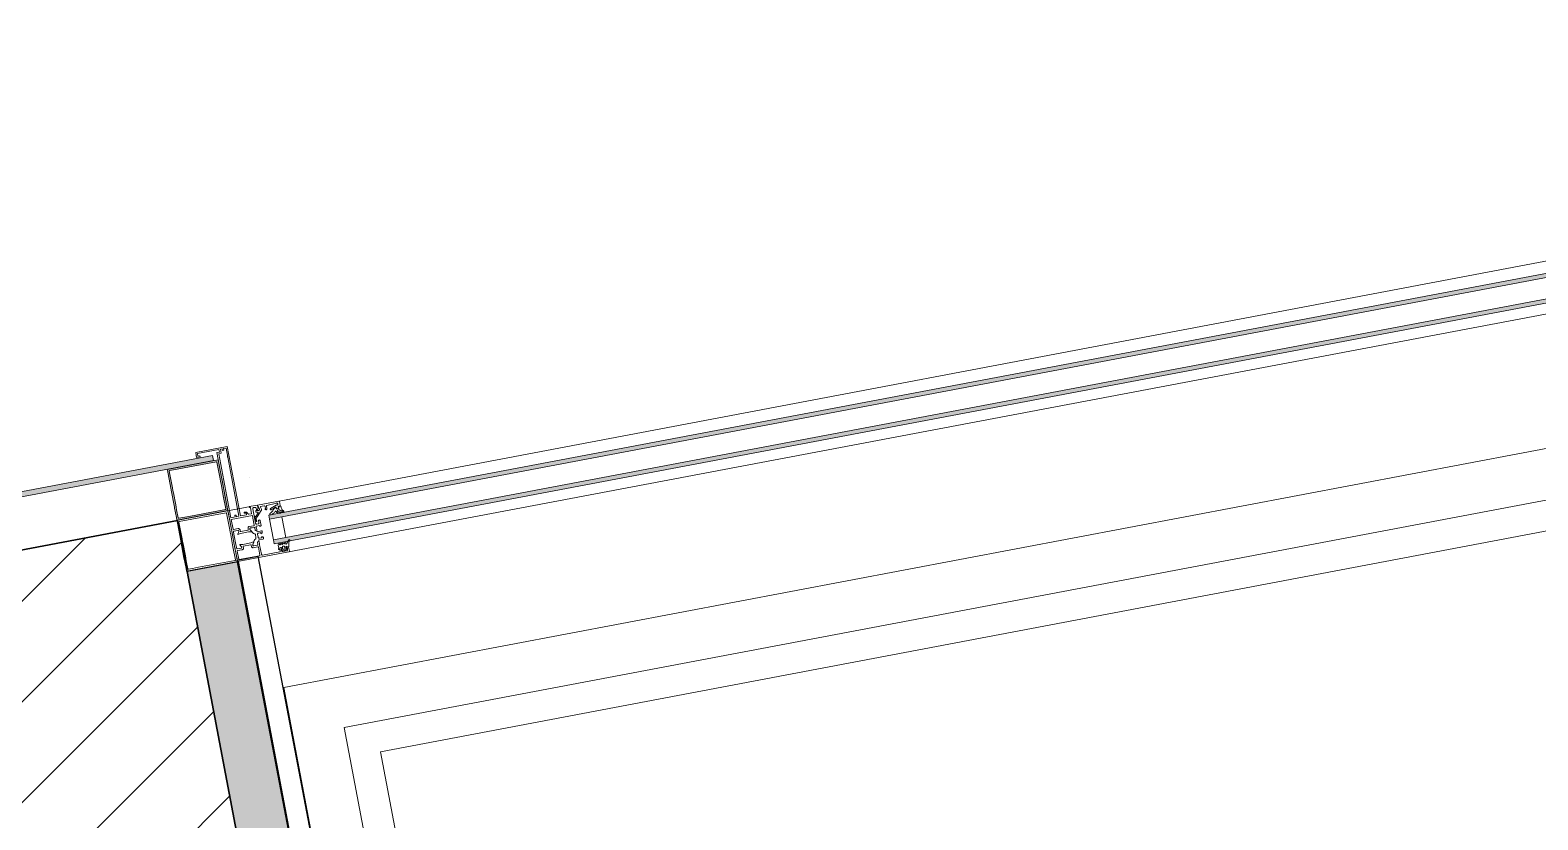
# Model space of a CAD drawing. Header units: centimetres. Extents: x 43491 to 84569, y -30699 to -11680.
# Drawn here: x 45077.6 to 45222.9, y -26157.3 to -26081.1 of the extents above; entities that cross this region are included whole.
import ezdxf

# ---------------------------------------------------------------- set-up
doc = ezdxf.new("R2010")
doc.units = ezdxf.units.CM
doc.header["$LTSCALE"] = 50.8
doc.layers.get('0').update_dxf_attribs({"lineweight": 18})
for name, color, linetype, lineweight in [('0-PROJET-CHAPE_CARRELAGE', 7, 'Continuous', 25), ('0-PROJET-DESSINS CRÉES', 7, 'Continuous', 9), ('0-PROJET-ISOLATION', 7, 'Continuous', 13), ('0-PROJET-MENUISERIES EXT', 7, 'Continuous', 5), ('0-PROJET-MUR BETON', 7, 'Continuous', 35)]:
    doc.layers.add(name, color=color, linetype=linetype, lineweight=lineweight)

# ---------------------------------------------------------------- blocks, each defined once
blk = doc.blocks.new('Groupe-143-1')
at = {"color": 7, "lineweight": 13, "flags": 128}
blk.add_lwpolyline([(6279.71, -48214.4), (6278.65, -48208.8), (6278.89, -48208.75), (6278.84, -48208.51), (6276.78, -48208.9), (6276.83, -48209.14), (6277.02, -48209.11), (6277.05, -48209.22), (6276.7, -48209.29), (6276.61, -48208.78), (6279.65, -48208.2), (6280.92, -48214.9), (6281.52, -48214.79), (6281.5, -48214.7, 0.363988), (6281.42, -48214.64), (6281.29, -48214.64), (6281.27, -48214.54), (6281.34, -48214.53, -0.364152), (6281.62, -48214.69, 0.36415), (6281.73, -48214.75), (6282, -48214.7), (6281.89, -48214.09), (6281.79, -48214.11), (6281.77, -48214.01), (6282.56, -48213.86), (6282.62, -48214.19), (6282.53, -48214.32), (6282.47, -48214.33), (6282.44, -48214.16), (6282.43, -48214.13), (6282.42, -48214.12), (6282.41, -48214.1), (6282.39, -48214.09), (6282.37, -48214.08), (6282.34, -48214.08), (6282.32, -48214.08), (6282.19, -48214.1), (6282.17, -48214.11), (6282.15, -48214.12), (6282.14, -48214.13), (6282.12, -48214.15), (6282.12, -48214.17), (6282.11, -48214.2), (6282.11, -48214.22), (6282.38, -48215.62), (6282.39, -48215.64), (6282.4, -48215.66), (6282.41, -48215.68), (6282.43, -48215.69), (6282.45, -48215.7), (6282.47, -48215.7), (6282.5, -48215.7), (6282.63, -48215.68), (6282.65, -48215.67), (6282.67, -48215.66), (6282.68, -48215.65), (6282.69, -48215.63), (6282.7, -48215.61), (6282.71, -48215.58), (6282.7, -48215.56), (6282.66, -48215.32), (6282.71, -48215.31), (6282.73, -48215.3), (6282.75, -48215.31), (6282.77, -48215.32), (6282.79, -48215.33), (6282.81, -48215.35), (6282.82, -48215.36), (6282.82, -48215.39), (6282.91, -48215.83), (6282.91, -48215.84), (6282.9, -48215.86), (6282.9, -48215.87), (6282.88, -48215.88), (6282.87, -48215.89), (6282.77, -48215.91), (6282.75, -48215.83), (6282.48, -48215.88), (6282.46, -48215.89), (6282.45, -48215.9), (6282.44, -48215.92), (6282.44, -48215.94), (6282.45, -48215.97), (6282.44, -48215.97), (6282.43, -48215.98), (6282.43, -48216), (6282.44, -48216.04), (6282.45, -48216.06), (6282.46, -48216.06), (6282.46, -48216.06), (6282.5, -48216.25), (6282.5, -48216.27), (6282.49, -48216.28), (6282.48, -48216.29), (6282.38, -48216.31), (6282.36, -48216.3), (6282.35, -48216.3), (6282.34, -48216.28), (6282.3, -48216.05), (6282.29, -48216.03), (6282.28, -48216.01), (6282.26, -48216.01), (6282.24, -48216.01), (6281.86, -48216.08), (6281.84, -48216.09), (6281.82, -48216.1), (6281.82, -48216.12), (6281.82, -48216.14), (6281.83, -48216.21), (6282.01, -48216.42), (6282.01, -48216.42), (6282.01, -48216.43), (6282.01, -48216.43), (6282, -48216.44), (6282, -48216.44), (6281.71, -48216.44), (6280.94, -48216.59), (6280.68, -48216.69), (6280.67, -48216.69), (6280.67, -48216.69), (6280.66, -48216.68), (6280.66, -48216.68), (6280.66, -48216.67), (6280.75, -48216.41), (6280.74, -48216.34), (6280.73, -48216.32), (6280.71, -48216.31), (6280.7, -48216.3), (6280.68, -48216.3), (6280.29, -48216.37), (6280.28, -48216.38), (6280.26, -48216.4), (6280.25, -48216.41), (6280.25, -48216.43), (6280.3, -48216.67), (6280.52, -48217.82), (6280.56, -48218.05), (6280.57, -48218.07), (6280.58, -48218.09), (6280.6, -48218.09), (6280.62, -48218.09), (6281, -48218.02), (6281.02, -48218.01), (6281.03, -48218), (6281.04, -48217.98), (6281.04, -48217.96), (6281.03, -48217.89), (6280.85, -48217.68), (6280.85, -48217.68), (6280.85, -48217.67), (6280.85, -48217.67), (6280.86, -48217.66), (6280.86, -48217.66), (6281.15, -48217.66), (6281.91, -48217.51), (6282.18, -48217.41), (6282.19, -48217.41), (6282.19, -48217.41), (6282.2, -48217.41), (6282.2, -48217.42), (6282.2, -48217.43), (6282.11, -48217.69), (6282.12, -48217.76), (6282.13, -48217.78), (6282.14, -48217.79), (6282.16, -48217.8), (6282.18, -48217.8), (6282.56, -48217.73), (6282.58, -48217.72), (6282.6, -48217.7), (6282.6, -48217.69), (6282.6, -48217.67), (6282.56, -48217.43), (6282.56, -48217.42), (6282.57, -48217.4), (6282.58, -48217.4), (6282.68, -48217.38), (6282.7, -48217.38), (6282.71, -48217.39), (6282.72, -48217.4), (6282.75, -48217.59), (6282.77, -48217.69), (6282.95, -48218.61), (6282.95, -48218.63), (6282.97, -48218.66), (6282.99, -48218.67), (6283.01, -48218.69), (6283.04, -48218.69), (6283.06, -48218.69), (6284.72, -48218.37), (6284.74, -48218.37), (6284.76, -48218.35), (6284.76, -48218.34), (6284.76, -48218.32), (6284.74, -48218.2), (6284.73, -48218.18), (6284.72, -48218.17), (6284.7, -48218.16), (6284.68, -48218.16), (6284.65, -48218.16), (6284.63, -48218.16), (6284.62, -48218.16), (6284.6, -48218.14), (6284.59, -48218.12), (6284.59, -48218.1), (6284.59, -48218.09), (6284.6, -48218.07), (6284.61, -48218.05), (6284.63, -48218.05), (6284.89, -48218), (6284.91, -48218), (6284.92, -48218.01), (6284.94, -48218.02), (6284.94, -48218.04), (6284.95, -48218.09), (6284.86, -48218.11), (6284.88, -48218.25), (6284.89, -48218.28), (6284.91, -48218.3), (6284.93, -48218.32), (6284.95, -48218.33), (6284.97, -48218.33), (6285, -48218.33), (6285.39, -48218.26), (6285.42, -48218.25), (6285.44, -48218.24), (6285.46, -48218.22), (6285.47, -48218.19), (6285.47, -48218.17), (6285.47, -48218.14), (6285.45, -48217.99), (6285.35, -48218.01), (6285.34, -48217.96), (6285.34, -48217.94), (6285.35, -48217.93), (6285.36, -48217.91), (6285.38, -48217.9), (6285.51, -48217.88), (6285.52, -48217.88), (6285.54, -48217.89), (6285.56, -48217.9), (6285.56, -48217.92), (6285.64, -48218.31), (6285.64, -48218.33), (6285.63, -48218.35), (6285.62, -48218.36), (6285.6, -48218.37), (6280.64, -48219.31), (6280.59, -48219.05), (6280.41, -48218.13), (6280.39, -48218.03), (6280.09, -48216.41), (6280.08, -48216.38), (6279.76, -48214.66)], format="xyb", close=True, dxfattribs=at)
for points in [[(6278.83, -48208.92), (6280, -48215.08), (6280.41, -48215), (6280.38, -48214.85), (6280.5, -48214.83), (6280.53, -48214.98), (6280.77, -48214.93), (6279.53, -48208.38), (6279.29, -48208.42), (6279.31, -48208.57), (6279.2, -48208.59), (6279.17, -48208.44), (6278.99, -48208.48), (6279.07, -48208.87)], [(6283.03, -48213.97), (6283.23, -48213.93), (6283.25, -48213.94), (6283.27, -48213.94), (6283.28, -48213.96), (6283.29, -48213.97), (6283.33, -48214.21), (6283.28, -48214.22), (6283.32, -48214.28), (6283.34, -48214.29), (6283.36, -48214.3), (6283.38, -48214.31), (6283.4, -48214.31), (6283.43, -48214.3), (6283.44, -48214.29), (6283.46, -48214.27), (6283.47, -48214.25), (6283.47, -48214.23), (6283.42, -48213.95), (6283.42, -48213.93), (6283.42, -48213.91), (6283.44, -48213.9), (6283.45, -48213.89), (6284.41, -48213.67), (6284.43, -48213.66), (6284.46, -48213.67), (6284.48, -48213.69), (6284.5, -48213.71), (6284.52, -48213.73), (6284.52, -48213.76), (6284.52, -48213.79), (6284.51, -48213.81), (6284.49, -48213.83), (6284.47, -48213.85), (6284.44, -48213.86), (6284.39, -48213.87), (6284.38, -48213.87), (6284.38, -48213.87), (6284.37, -48213.87), (6284.38, -48213.87), (6284.37, -48213.87), (6283.82, -48214.2), (6283.82, -48214.2), (6283.81, -48214.21), (6283.8, -48214.23), (6283.8, -48214.25), (6283.81, -48214.28), (6283.81, -48214.3), (6283.83, -48214.32), (6283.84, -48214.32), (6283.86, -48214.32), (6283.88, -48214.32), (6283.88, -48214.32), (6284.31, -48214.06), (6284.31, -48214.06), (6284.32, -48214.06), (6284.34, -48214.06), (6284.36, -48214.07), (6284.37, -48214.08), (6284.38, -48214.1), (6284.4, -48214.17), (6284.4, -48214.19), (6284.42, -48214.2), (6284.43, -48214.21), (6284.45, -48214.21), (6284.55, -48214.19), (6284.57, -48214.19), (6284.58, -48214.17), (6284.59, -48214.15), (6284.59, -48214.14), (6284.57, -48214.04), (6284.57, -48214.02), (6284.58, -48214), (6284.6, -48213.99), (6284.61, -48213.98), (6284.71, -48213.96), (6284.73, -48213.95), (6284.74, -48213.94), (6284.75, -48213.92), (6284.75, -48213.9), (6284.68, -48213.51), (6284.67, -48213.49), (6284.66, -48213.48), (6284.64, -48213.47), (6284.62, -48213.47), (6282.56, -48213.86), (6282.57, -48213.96), (6282.59, -48213.96), (6282.61, -48213.96), (6282.63, -48213.97), (6282.64, -48213.98), (6282.76, -48214.23), (6282.77, -48214.25), (6282.77, -48214.28), (6282.76, -48214.31), (6282.75, -48214.33), (6282.73, -48214.35), (6282.7, -48214.36), (6282.68, -48214.37), (6282.4, -48214.4), (6282.39, -48214.4), (6282.39, -48214.41), (6282.4, -48214.5), (6282.41, -48214.52), (6282.42, -48214.53), (6282.44, -48214.54), (6282.46, -48214.54), (6282.58, -48214.53), (6282.6, -48214.53), (6282.62, -48214.54), (6282.63, -48214.55), (6282.64, -48214.57), (6282.64, -48214.59), (6282.63, -48214.61), (6282.39, -48214.96), (6282.38, -48214.96), (6282.37, -48214.96), (6282.36, -48214.96), (6282.32, -48214.93), (6282.31, -48214.92), (6282.31, -48214.92), (6282.3, -48214.93), (6282.3, -48214.93), (6282.3, -48214.94), (6282.36, -48215.26), (6282.37, -48215.27), (6282.38, -48215.28), (6282.39, -48215.29), (6282.41, -48215.31), (6282.42, -48215.33), (6282.44, -48215.43), (6282.44, -48215.44), (6282.45, -48215.45), (6282.46, -48215.45), (6282.47, -48215.45), (6282.47, -48215.45), (6282.48, -48215.44), (6282.48, -48215.43), (6282.49, -48215.42), (6282.45, -48215.23), (6282.44, -48215.18), (6282.45, -48215.13), (6282.46, -48215.09), (6282.49, -48215.04), (6282.52, -48215), (6282.92, -48214.4), (6282.94, -48214.37), (6282.95, -48214.34), (6282.95, -48214.31), (6282.95, -48214.28), (6282.94, -48214.25), (6282.85, -48214.07), (6282.84, -48214.05), (6282.85, -48214.04), (6282.85, -48214.02), (6282.87, -48214.01), (6282.88, -48214)], [(6284.76, -48213.96), (6284.77, -48213.96), (6284.79, -48213.97), (6284.8, -48213.98), (6284.84, -48214.07), (6284.86, -48214.14), (6284.89, -48214.2), (6284.92, -48214.25), (6284.95, -48214.29), (6284.99, -48214.34), (6285.04, -48214.37), (6285.05, -48214.38), (6285.07, -48214.4), (6285.08, -48214.42), (6285.09, -48214.45), (6285.09, -48214.48), (6285.09, -48214.5), (6285.08, -48214.53), (6285.06, -48214.55), (6285.04, -48214.57), (6285.01, -48214.58), (6284.99, -48214.59), (6284.82, -48214.62), (6284.79, -48214.63), (6284.76, -48214.63), (6284.73, -48214.62), (6284.48, -48214.6), (6284.45, -48214.59), (6284.43, -48214.58), (6284.41, -48214.56), (6284.4, -48214.54), (6284.39, -48214.52), (6284.38, -48214.49), (6284.38, -48214.48), (6284.37, -48214.46), (6284.35, -48214.45), (6284.33, -48214.45), (6284.31, -48214.45), (6284.29, -48214.46), (6284.28, -48214.48), (6284.23, -48214.54), (6284.18, -48214.59), (6284.13, -48214.64), (6284.07, -48214.69), (6284, -48214.73), (6283.94, -48214.77), (6283.89, -48214.79), (6283.87, -48214.8), (6283.86, -48214.8), (6283.84, -48214.81), (6283.82, -48214.81), (6283.8, -48214.81), (6283.78, -48214.8), (6283.76, -48214.79), (6283.75, -48214.77), (6283.74, -48214.75), (6283.74, -48214.73), (6283.75, -48214.71), (6283.76, -48214.69), (6283.83, -48214.63), (6283.91, -48214.56), (6283.97, -48214.49), (6284.04, -48214.41), (6284.09, -48214.34), (6284.12, -48214.28), (6284.18, -48214.2), (6284.24, -48214.13), (6284.29, -48214.08), (6284.3, -48214.07), (6284.31, -48214.07), (6284.32, -48214.07), (6284.33, -48214.07), (6284.33, -48214.08), (6284.34, -48214.09), (6284.36, -48214.2), (6284.36, -48214.21), (6284.37, -48214.22), (6284.38, -48214.22), (6284.4, -48214.22), (6284.61, -48214.18), (6284.62, -48214.18), (6284.63, -48214.17), (6284.64, -48214.15), (6284.63, -48214.14), (6284.6, -48214.06), (6284.6, -48214.04), (6284.61, -48214.03), (6284.62, -48214.02)], [(6284.7, -48214.33), (6284.68, -48214.31), (6284.66, -48214.31), (6284.64, -48214.31), (6284.55, -48214.33), (6284.53, -48214.33), (6284.51, -48214.35), (6284.5, -48214.36), (6284.49, -48214.39), (6284.49, -48214.41), (6284.49, -48214.43), (6284.5, -48214.45), (6284.52, -48214.47), (6284.54, -48214.48), (6284.56, -48214.48), (6284.8, -48214.53), (6284.82, -48214.53), (6284.84, -48214.53), (6284.86, -48214.53), (6284.97, -48214.52), (6284.99, -48214.52), (6285, -48214.51), (6285.02, -48214.49), (6285.02, -48214.48), (6285.02, -48214.46), (6285.01, -48214.44), (6285, -48214.43), (6284.98, -48214.42), (6284.96, -48214.42), (6284.91, -48214.42), (6284.86, -48214.41), (6284.81, -48214.39), (6284.77, -48214.37), (6284.72, -48214.34)], [(6282.07, -48214.86), (6280.03, -48215.24), (6280.21, -48216.18), (6280.21, -48216.2), (6280.23, -48216.21), (6280.24, -48216.22), (6280.26, -48216.22), (6280.71, -48216.13), (6280.74, -48216.13), (6280.77, -48216.14), (6280.8, -48216.15), (6280.83, -48216.17), (6280.85, -48216.19), (6280.87, -48216.22), (6280.88, -48216.25), (6280.91, -48216.38), (6280.91, -48216.4), (6280.93, -48216.41), (6280.94, -48216.42), (6280.96, -48216.42), (6281.63, -48216.29), (6281.65, -48216.29), (6281.66, -48216.27), (6281.67, -48216.25), (6281.67, -48216.24), (6281.65, -48216.11), (6281.65, -48216.07), (6281.65, -48216.04), (6281.66, -48216.01), (6281.68, -48215.98), (6281.71, -48215.96), (6281.74, -48215.94), (6281.77, -48215.93), (6282.21, -48215.85), (6282.23, -48215.84), (6282.24, -48215.83), (6282.25, -48215.81), (6282.25, -48215.79), (6282.12, -48215.13)], [(6282.38, -48216.31), (6282.36, -48216.3), (6282.35, -48216.3), (6282.34, -48216.28), (6282.3, -48216.05), (6282.29, -48216.03), (6282.28, -48216.01), (6282.26, -48216.01), (6282.24, -48216.01), (6281.89, -48216.07), (6281.87, -48216.08), (6281.85, -48216.1), (6281.83, -48216.13), (6281.82, -48216.16), (6281.83, -48216.18), (6281.83, -48216.21), (6281.85, -48216.24), (6282.11, -48216.53), (6282.13, -48216.56), (6282.16, -48216.58), (6282.19, -48216.6), (6282.3, -48216.63), (6282.32, -48216.64), (6282.34, -48216.66), (6282.35, -48216.68), (6282.36, -48216.71), (6282.42, -48217.03), (6282.42, -48217.05), (6282.42, -48217.08), (6282.41, -48217.1), (6282.39, -48217.12), (6282.3, -48217.19), (6282.28, -48217.22), (6282.26, -48217.25), (6282.25, -48217.28), (6282.12, -48217.65), (6282.11, -48217.68), (6282.11, -48217.71), (6282.12, -48217.74), (6282.14, -48217.76), (6282.16, -48217.78), (6282.19, -48217.79), (6282.22, -48217.79), (6282.56, -48217.73), (6282.58, -48217.72), (6282.6, -48217.7), (6282.6, -48217.69), (6282.6, -48217.67), (6282.56, -48217.43), (6282.56, -48217.42), (6282.57, -48217.4), (6282.58, -48217.4), (6282.66, -48217.38), (6282.68, -48217.37), (6282.69, -48217.36), (6282.7, -48217.34), (6282.7, -48217.32), (6282.68, -48217.22), (6283.11, -48217.14), (6283.12, -48217.13), (6283.14, -48217.12), (6283.14, -48217.1), (6283.15, -48217.08), (6283.13, -48217), (6283.12, -48216.97), (6283.11, -48216.95), (6283.09, -48216.94), (6283.06, -48216.92), (6283.04, -48216.92), (6282.96, -48216.91), (6282.98, -48217.01), (6282.75, -48217.05), (6282.73, -48217.05), (6282.7, -48217.05), (6282.68, -48217.04), (6282.66, -48217.02), (6282.64, -48217), (6282.64, -48216.97), (6282.58, -48216.68), (6282.58, -48216.65), (6282.58, -48216.63), (6282.6, -48216.6), (6282.61, -48216.58), (6282.64, -48216.57), (6282.66, -48216.56), (6282.89, -48216.52), (6282.9, -48216.62), (6282.98, -48216.58), (6283, -48216.57), (6283.01, -48216.55), (6283.03, -48216.53), (6283.03, -48216.5), (6283.03, -48216.47), (6283.01, -48216.39), (6283.01, -48216.38), (6282.99, -48216.36), (6282.98, -48216.35), (6282.96, -48216.35), (6282.53, -48216.43), (6282.51, -48216.33), (6282.51, -48216.31), (6282.49, -48216.3), (6282.48, -48216.29), (6282.46, -48216.29)], [(6281.99, -48217.88), (6281.98, -48217.85), (6281.95, -48217.72), (6281.95, -48217.7), (6281.93, -48217.69), (6281.91, -48217.68), (6281.89, -48217.68), (6281.23, -48217.81), (6281.21, -48217.81), (6281.19, -48217.83), (6281.19, -48217.84), (6281.19, -48217.86), (6281.21, -48217.99), (6281.21, -48218.03), (6281.21, -48218.06), (6281.2, -48218.09), (6281.18, -48218.12), (6281.15, -48218.14), (6281.12, -48218.16), (6281.09, -48218.17), (6280.65, -48218.25), (6280.63, -48218.26), (6280.62, -48218.27), (6280.61, -48218.29), (6280.61, -48218.31), (6280.75, -48219.08), (6280.76, -48219.09), (6280.78, -48219.11), (6280.79, -48219.12), (6280.81, -48219.12), (6282.76, -48218.75), (6282.78, -48218.74), (6282.79, -48218.73), (6282.8, -48218.71), (6282.8, -48218.69), (6282.65, -48217.92), (6282.65, -48217.9), (6282.63, -48217.89), (6282.61, -48217.88), (6282.59, -48217.88), (6282.15, -48217.97), (6282.12, -48217.97), (6282.09, -48217.96), (6282.05, -48217.95), (6282.03, -48217.93), (6282, -48217.91)], [(6282.15, -48217.97), (6282.59, -48217.88), (6282.61, -48217.88), (6282.63, -48217.89), (6282.65, -48217.9), (6282.65, -48217.92), (6282.8, -48218.69), (6282.8, -48218.71), (6282.79, -48218.73), (6282.78, -48218.74), (6282.76, -48218.75), (6280.81, -48219.12), (6280.79, -48219.12), (6280.78, -48219.11), (6280.76, -48219.09), (6280.75, -48219.08), (6280.61, -48218.31), (6280.61, -48218.29), (6280.62, -48218.27), (6280.63, -48218.26), (6280.65, -48218.25), (6281.09, -48218.17), (6281.12, -48218.16), (6281.15, -48218.14), (6281.18, -48218.12), (6281.2, -48218.09), (6281.21, -48218.06), (6281.21, -48218.03), (6281.21, -48217.99), (6281.19, -48217.86), (6281.19, -48217.84), (6281.19, -48217.83), (6281.21, -48217.81), (6281.23, -48217.81), (6281.89, -48217.68), (6281.91, -48217.68), (6281.93, -48217.69), (6281.95, -48217.7), (6281.95, -48217.72), (6281.98, -48217.85), (6281.99, -48217.88), (6282, -48217.91), (6282.03, -48217.93), (6282.05, -48217.95), (6282.09, -48217.96), (6282.12, -48217.97)]]:
    blk.add_lwpolyline(points, close=True, dxfattribs=at)
at = {"lineweight": 13}
for points in [[(6285.6, -48217.89, 0), (6285.6, -48217.9, 0), (6285.6, -48217.9, 0), (6285.59, -48217.91, 0), (6285.59, -48217.92, 0), (6285.58, -48217.92, 0), (6285.57, -48217.93, 0), (6285.57, -48217.93, 0), (6285.55, -48217.85, 0), (6285.38, -48217.88, 0), (6285.38, -48217.88, 0), (6285.38, -48217.87, 0), (6285.37, -48217.86, 0), (6285.37, -48217.86, 0), (6285.36, -48217.85, 0), (6285.35, -48217.85, 0), (6285.34, -48217.84, 0), (6285.34, -48217.84, 0), (6285.33, -48217.84, 0), (6285.32, -48217.85, 0), (6285.31, -48217.85, 0), (6285.3, -48217.85, 0), (6285.3, -48217.86, 0), (6285.29, -48217.87, 0), (6285.29, -48217.88, 0), (6285.29, -48217.88, 0), (6285.28, -48217.89, 0), (6285.29, -48217.9, 0), (6285.31, -48218.03, 0), (6285.35, -48218.02, 0), (6285.36, -48218.02, 0), (6285.36, -48218.02, 0), (6285.37, -48218.03, 0), (6285.37, -48218.03, 0), (6285.38, -48218.04, 0), (6285.38, -48218.04, 0), (6285.38, -48218.05, 0), (6285.38, -48218.06, 0), (6285.38, -48218.06, 0), (6285.38, -48218.07, 0), (6285.3, -48218.19, 0), (6285.29, -48218.2, 0), (6285.28, -48218.2, 0), (6285.27, -48218.21, 0), (6285.26, -48218.21, 0), (6285.01, -48218.26, 0), (6285, -48218.26, 0), (6284.99, -48218.26, 0), (6284.98, -48218.26, 0), (6284.97, -48218.25, 0), (6284.85, -48218.17, 0), (6284.84, -48218.17, 0), (6284.84, -48218.16, 0), (6284.83, -48218.15, 0), (6284.83, -48218.15, 0), (6284.83, -48218.14, 0), (6284.84, -48218.13, 0), (6284.84, -48218.13, 0), (6284.84, -48218.12, 0), (6284.85, -48218.12, 0), (6284.86, -48218.12, 0), (6284.9, -48218.11, 0), (6284.87, -48217.98, 0), (6284.87, -48217.97, 0), (6284.87, -48217.96, 0), (6284.86, -48217.96, 0), (6284.85, -48217.95, 0), (6284.85, -48217.95, 0), (6284.84, -48217.94, 0), (6284.83, -48217.94, 0), (6284.82, -48217.94, 0), (6284.81, -48217.94, 0), (6284.8, -48217.94, 0), (6284.8, -48217.95, 0), (6284.79, -48217.95, 0), (6284.78, -48217.96, 0), (6284.78, -48217.97, 0), (6284.78, -48217.97, 0), (6284.77, -48217.98, 0), (6284.77, -48217.99, 0), (6284.77, -48218, 0), (6284.61, -48218.03, 0), (6284.55, -48217.73, 0), (6284.6, -48217.61, 0), (6284.6, -48217.61, 0), (6284.6, -48217.6, 0), (6284.61, -48217.6, 0), (6284.62, -48217.59, 0), (6284.63, -48217.59, 0), (6284.63, -48217.59, 0), (6284.64, -48217.59, 0), (6284.65, -48217.59, 0), (6284.66, -48217.6, 0), (6284.66, -48217.6, 0), (6284.67, -48217.61, 0), (6284.7, -48217.67, 0), (6284.71, -48217.68, 0), (6284.72, -48217.68, 0), (6284.72, -48217.69, 0), (6284.73, -48217.69, 0), (6284.74, -48217.69, 0), (6284.75, -48217.69, 0), (6284.75, -48217.69, 0), (6284.76, -48217.68, 0), (6284.77, -48217.68, 0), (6284.77, -48217.67, 0), (6284.78, -48217.66, 0), (6284.78, -48217.66, 0), (6284.79, -48217.58, 0), (6284.79, -48217.58, 0), (6284.8, -48217.57, 0), (6284.8, -48217.56, 0), (6284.81, -48217.56, 0), (6284.81, -48217.55, 0), (6284.82, -48217.55, 0), (6284.83, -48217.55, 0), (6284.84, -48217.55, 0), (6284.85, -48217.55, 0), (6284.85, -48217.56, 0), (6284.86, -48217.56, 0), (6284.86, -48217.57, 0), (6284.9, -48217.63, 0), (6284.91, -48217.64, 0), (6284.91, -48217.64, 0), (6284.92, -48217.65, 0), (6284.93, -48217.65, 0), (6284.93, -48217.65, 0), (6284.94, -48217.65, 0), (6284.95, -48217.65, 0), (6284.96, -48217.65, 0), (6284.96, -48217.64, 0), (6284.97, -48217.63, 0), (6284.97, -48217.63, 0), (6284.97, -48217.62, 0), (6284.99, -48217.55, 0), (6284.99, -48217.54, 0), (6284.99, -48217.53, 0), (6285, -48217.53, 0), (6285, -48217.52, 0), (6285.01, -48217.52, 0), (6285.02, -48217.51, 0), (6285.03, -48217.51, 0), (6285.03, -48217.52, 0), (6285.04, -48217.52, 0), (6285.05, -48217.52, 0), (6285.06, -48217.53, 0), (6285.06, -48217.53, 0), (6285.1, -48217.6, 0), (6285.1, -48217.6, 0), (6285.11, -48217.61, 0), (6285.12, -48217.61, 0), (6285.12, -48217.61, 0), (6285.13, -48217.62, 0), (6285.14, -48217.61, 0), (6285.15, -48217.61, 0), (6285.15, -48217.61, 0), (6285.16, -48217.6, 0), (6285.17, -48217.6, 0), (6285.17, -48217.59, 0), (6285.17, -48217.58, 0), (6285.18, -48217.51, 0), (6285.19, -48217.5, 0), (6285.19, -48217.5, 0), (6285.19, -48217.49, 0), (6285.2, -48217.48, 0), (6285.21, -48217.48, 0), (6285.21, -48217.48, 0), (6285.22, -48217.48, 0), (6285.23, -48217.48, 0), (6285.24, -48217.48, 0), (6285.24, -48217.48, 0), (6285.25, -48217.49, 0), (6285.26, -48217.49, 0), (6285.26, -48217.5, 0), (6285.26, -48217.51, 0), (6285.28, -48217.58, 0), (6285.28, -48217.59, 0), (6285.28, -48217.59, 0), (6285.29, -48217.6, 0), (6285.29, -48217.61, 0), (6285.3, -48217.61, 0), (6285.31, -48217.62, 0), (6285.31, -48217.62, 0), (6285.32, -48217.62, 0), (6285.33, -48217.62, 0), (6285.34, -48217.62, 0), (6285.35, -48217.61, 0), (6285.36, -48217.61, 0), (6285.36, -48217.6, 0), (6285.37, -48217.6, 0), (6285.6, -48217.21, 0), (6285.61, -48217.21, 0), (6285.61, -48217.2, 0), (6285.62, -48217.2, 0), (6285.63, -48217.2, 0), (6285.64, -48217.19, 0), (6285.64, -48217.2, 0), (6285.65, -48217.2, 0), (6285.66, -48217.2, 0), (6285.66, -48217.21, 0), (6285.67, -48217.21, 0), (6285.67, -48217.22, 0), (6285.68, -48217.23, 0), (6285.68, -48217.23, 0), (6285.68, -48217.24, 0), (6285.68, -48217.25, 0), (6285.59, -48217.48, 0), (6285.59, -48217.5, 0), (6285.58, -48217.53, 0), (6285.58, -48217.55, 0), (6285.57, -48217.58, 0), (6285.57, -48217.6, 0), (6285.57, -48217.63, 0), (6285.57, -48217.65, 0), (6285.6, -48217.89, 0)], [(6285.21, -48218.05, 0), (6285.17, -48217.85, 0), (6285.17, -48217.84, 0), (6285.17, -48217.84, 0), (6285.16, -48217.83, 0), (6285.16, -48217.82, 0), (6285.15, -48217.82, 0), (6285.14, -48217.81, 0), (6285.13, -48217.81, 0), (6285.12, -48217.81, 0), (6285.12, -48217.81, 0), (6285, -48217.83, 0), (6284.99, -48217.84, 0), (6284.98, -48217.84, 0), (6284.97, -48217.85, 0), (6284.97, -48217.85, 0), (6284.96, -48217.86, 0), (6284.96, -48217.87, 0), (6284.96, -48217.88, 0), (6284.96, -48217.88, 0), (6284.96, -48217.89, 0), (6285, -48218.09, 0), (6285, -48218.1, 0), (6285, -48218.11, 0), (6285.01, -48218.11, 0), (6285.01, -48218.12, 0), (6285.02, -48218.12, 0), (6285.03, -48218.13, 0), (6285.04, -48218.13, 0), (6285.04, -48218.13, 0), (6285.05, -48218.13, 0), (6285.17, -48218.11, 0), (6285.18, -48218.1, 0), (6285.19, -48218.1, 0), (6285.19, -48218.1, 0), (6285.2, -48218.09, 0), (6285.21, -48218.08, 0), (6285.21, -48218.07, 0), (6285.21, -48218.07, 0), (6285.21, -48218.06, 0), (6285.21, -48218.05, 0)]]:
    blk.add_polyline3d(points, dxfattribs=at)
at = {"layer": '0-PROJET-ISOLATION', "lineweight": 13}
blk.add_line((6280.08, -48216.39), (6279.46, -48213.11), dxfattribs=at)
blk = doc.blocks.new('Groupe-144-1')
at = {"color": 7, "lineweight": 13, "flags": 128}
blk.add_lwpolyline([(6284.63, -48214.14), (6284.64, -48214.15), (6284.63, -48214.17), (6284.62, -48214.18), (6284.61, -48214.18)], dxfattribs=at)
blk.add_blockref('Groupe-143-1', (0, 0))
blk = doc.blocks.new('Groupe-145-1')
at = {"color": 7, "flags": 128}
blk.add_lwpolyline([(6279.67, -48209.18), (6279.67, -48209.19), (6279.67, -48209.21), (6279.66, -48209.22), (6279.65, -48209.22)], dxfattribs=at)
blk = doc.blocks.new('Groupe-177-1')
at = {"layer": '0-PROJET-DESSINS CRÉES', "color": 253, "linetype": 'Continuous', "lineweight": 5, "flags": 128}
for points in [[(6491.43, -48192.38), (6510.25, -48291.76), (6303.91, -48330.83), (6285.1, -48231.46)], [(6492.34, -48197.18), (6509.34, -48286.96), (6307.92, -48325.11), (6290.92, -48235.32)], [(6489.93, -48200.61), (6505.85, -48284.64), (6310.32, -48321.67), (6294.41, -48237.64)]]:
    blk.add_lwpolyline(points, close=True, dxfattribs=at)

msp = doc.modelspace()

# ---------------------------------------------------------------- hatches: boundary and pattern name
at = {"linetype": 'Continuous', "lineweight": 0}
h = msp.add_hatch(color=7, dxfattribs=at)
h.paths.add_polyline_path([(45095.69, -26122.53), (45096, -26124.2), (45096.06, -26124.51), (45096.12, -26124.83), (45096.34, -26125.98), (45096.38, -26126.16), (45096.39, -26126.26), (45096.62, -26127.44), (45091.71, -26128.37), (45091.66, -26128.11), (45091.48, -26127.19), (45091.46, -26127.09), (45091.16, -26125.47), (45091.15, -26125.44), (45090.83, -26123.72), (45090.78, -26123.46)])
h.paths.add_polyline_path([(45092.86, -26127.99), (45096.38, -26127.32), (45096.4, -26127.32), (45096.41, -26127.3), (45096.42, -26127.28), (45096.42, -26127.26), (45096.18, -26126.01), (45095.97, -26124.86), (45095.92, -26124.62), (45095.87, -26124.37), (45095.57, -26122.76), (45095.56, -26122.75), (45095.55, -26122.74), (45095.54, -26122.73), (45095.53, -26122.72), (45095.51, -26122.73), (45091.01, -26123.58), (45091, -26123.58), (45090.98, -26123.59), (45090.98, -26123.6), (45090.97, -26123.62), (45090.97, -26123.64), (45091.28, -26125.24), (45091.32, -26125.49), (45091.37, -26125.73), (45091.59, -26126.88), (45091.63, -26127.11), (45091.68, -26127.37), (45091.82, -26128.14), (45091.83, -26128.15), (45091.85, -26128.17), (45091.86, -26128.18), (45091.88, -26128.18), (45092.27, -26128.1)])
at = {"layer": '0-PROJET-CHAPE_CARRELAGE', "linetype": 'Continuous', "lineweight": 0}
msp.add_hatch(color=253, dxfattribs=at).paths.add_polyline_path([(45092.71, -26133.27), (45097.62, -26132.34), (45125.53, -26279.77), (45120.61, -26280.71)])
at = {"layer": '0-PROJET-MENUISERIES EXT', "linetype": 'Continuous', "lineweight": 0}
for color, points in [(254, [(45100.64, -26128.27), (45337.92, -26083.34), (45337.85, -26082.95), (45100.56, -26127.89)]), (254, [(45101.08, -26130.64), (45338.37, -26085.7), (45338.3, -26085.31), (45101.01, -26130.25)]), (7, [(45039.34, -26132.69), (45040.36, -26138.1), (45040.85, -26138), (45039.92, -26133.09), (45095.23, -26122.61), (45095.14, -26122.12)])]:
    msp.add_hatch(color=color, dxfattribs=at).paths.add_polyline_path(points)
at = {"layer": '0-PROJET-MUR BETON', "linetype": 'Continuous', "lineweight": 5}
h = msp.add_hatch(dxfattribs=at)
h.set_pattern_fill('hachure A', style=0, pattern_type=2)
h.set_pattern_definition([(45, (38816.9114, 22086.9576), (5.2916667, -4.4097222), [])])
h.paths.add_polyline_path([(45070.64, -26295.26), (45121.54, -26285.62), (45091.78, -26128.38), (45040.86, -26138.02), (45044.21, -26155.71), (45070.56, -26150.72), (45093.64, -26272.57), (45067.28, -26277.56), (45070.67, -26295.46)])

# ---------------------------------------------------------------- linework, layer by layer
at = {"color": 7, "lineweight": 13, "flags": 128}
for points in [[(45095.69, -26122.53), (45096, -26124.2), (45096.06, -26124.51), (45096.12, -26124.83), (45096.34, -26125.98), (45096.38, -26126.16), (45096.39, -26126.26), (45096.62, -26127.44), (45091.71, -26128.37), (45091.66, -26128.11), (45091.48, -26127.19), (45091.46, -26127.09), (45091.16, -26125.47), (45091.15, -26125.44), (45090.83, -26123.72), (45090.78, -26123.46)], [(45092.86, -26127.99), (45096.38, -26127.32), (45096.4, -26127.32), (45096.41, -26127.3), (45096.42, -26127.28), (45096.42, -26127.26), (45096.18, -26126.01), (45095.97, -26124.86), (45095.92, -26124.62), (45095.87, -26124.37), (45095.57, -26122.76), (45095.56, -26122.75), (45095.55, -26122.74), (45095.54, -26122.73), (45095.53, -26122.72), (45095.51, -26122.73), (45091.01, -26123.58), (45091, -26123.58), (45090.98, -26123.59), (45090.98, -26123.6), (45090.97, -26123.62), (45090.97, -26123.64), (45091.28, -26125.24), (45091.32, -26125.49), (45091.37, -26125.73), (45091.59, -26126.88), (45091.63, -26127.11), (45091.68, -26127.37), (45091.82, -26128.14), (45091.83, -26128.15), (45091.85, -26128.17), (45091.86, -26128.18), (45091.88, -26128.18), (45092.27, -26128.1)]]:
    msp.add_lwpolyline(points, close=True, dxfattribs=at)
at = {"color": 7, "linetype": 'Continuous', "lineweight": 18, "flags": 128}
msp.add_lwpolyline([(45098.74, -26124.21), (45098.74, -26124.21), (45098.74, -26124.21)], close=True, dxfattribs=at)
at = {"color": 7, "flags": 128}
for points in [[(45096.62, -26127.44), (45096.93, -26129.11), (45096.99, -26129.43), (45097.05, -26129.74), (45097.27, -26130.89), (45097.31, -26131.08), (45097.32, -26131.18), (45097.55, -26132.35), (45092.64, -26133.28), (45092.59, -26133.02), (45092.41, -26132.11), (45092.39, -26132.01), (45092.09, -26130.39), (45092.08, -26130.36), (45091.76, -26128.64), (45091.71, -26128.37)], [(45093.79, -26132.9), (45097.31, -26132.24), (45097.33, -26132.23), (45097.34, -26132.22), (45097.35, -26132.2), (45097.35, -26132.18), (45097.11, -26130.92), (45096.9, -26129.77), (45096.85, -26129.53), (45096.8, -26129.28), (45096.5, -26127.68), (45096.49, -26127.66), (45096.48, -26127.65), (45096.47, -26127.64), (45096.46, -26127.64), (45096.44, -26127.64), (45091.94, -26128.49), (45091.93, -26128.49), (45091.92, -26128.5), (45091.91, -26128.52), (45091.9, -26128.53), (45091.9, -26128.55), (45092.21, -26130.15), (45092.25, -26130.41), (45092.3, -26130.64), (45092.52, -26131.79), (45092.56, -26132.03), (45092.61, -26132.28), (45092.75, -26133.05), (45092.76, -26133.07), (45092.78, -26133.08), (45092.79, -26133.09), (45092.81, -26133.09), (45093.2, -26133.01)]]:
    msp.add_lwpolyline(points, close=True, dxfattribs=at)
at = {"layer": '0-PROJET-CHAPE_CARRELAGE', "color": 7, "linetype": 'Continuous', "lineweight": 25, "flags": 128}
for points in [[(45092.71, -26133.27), (45097.62, -26132.34), (45125.53, -26279.77), (45120.61, -26280.71)], [(45125.6, -26279.76), (45097.52, -26132.2), (45099.52, -26131.82), (45127.6, -26279.38)]]:
    msp.add_lwpolyline(points, close=True, dxfattribs=at)
at = {"layer": '0-PROJET-MENUISERIES EXT'}
for p, q in [((45341.29, -26081.11), (45101.55, -26126.51)), ((45342.22, -26086.02), (45102.48, -26131.42)), ((45098.79, -26127.03), (45040.85, -26138))]:
    msp.add_line(p, q, dxfattribs=at)
at = {"layer": '0-PROJET-MENUISERIES EXT', "lineweight": 9, "flags": 128}
for points in [[(45100.64, -26128.27), (45337.92, -26083.34), (45337.85, -26082.95), (45100.56, -26127.89)], [(45101.08, -26130.64), (45338.37, -26085.7), (45338.3, -26085.31), (45101.01, -26130.25)], [(45102.19, -26130.03), (45101.01, -26130.25), (45100.64, -26128.27), (45101.82, -26128.05)]]:
    msp.add_lwpolyline(points, close=True, dxfattribs=at)
at = {"layer": '0-PROJET-MENUISERIES EXT', "flags": 128}
msp.add_lwpolyline([(45039.34, -26132.69), (45040.36, -26138.1), (45040.85, -26138), (45039.92, -26133.09), (45095.23, -26122.61), (45095.14, -26122.12)], close=True, dxfattribs=at)
at = {"layer": '0-PROJET-MUR BETON', "flags": 128}
msp.add_lwpolyline([(45070.64, -26295.26), (45121.54, -26285.62), (45091.78, -26128.38), (45040.86, -26138.02), (45044.21, -26155.71), (45070.56, -26150.72), (45093.64, -26272.57), (45067.28, -26277.56), (45070.67, -26295.46)], dxfattribs=at)

# ---------------------------------------------------------------- block references
at = {"color": 7}
for name in ['Groupe-144-1', 'Groupe-145-1']:
    msp.add_blockref(name, (38816.91, 22086.96), dxfattribs=at)
at = {"layer": '0-PROJET-DESSINS CRÉES', "color": 253}
msp.add_blockref('Groupe-177-1', (38816.91, 22086.96), dxfattribs=at)

doc.saveas('drawing.dxf')
